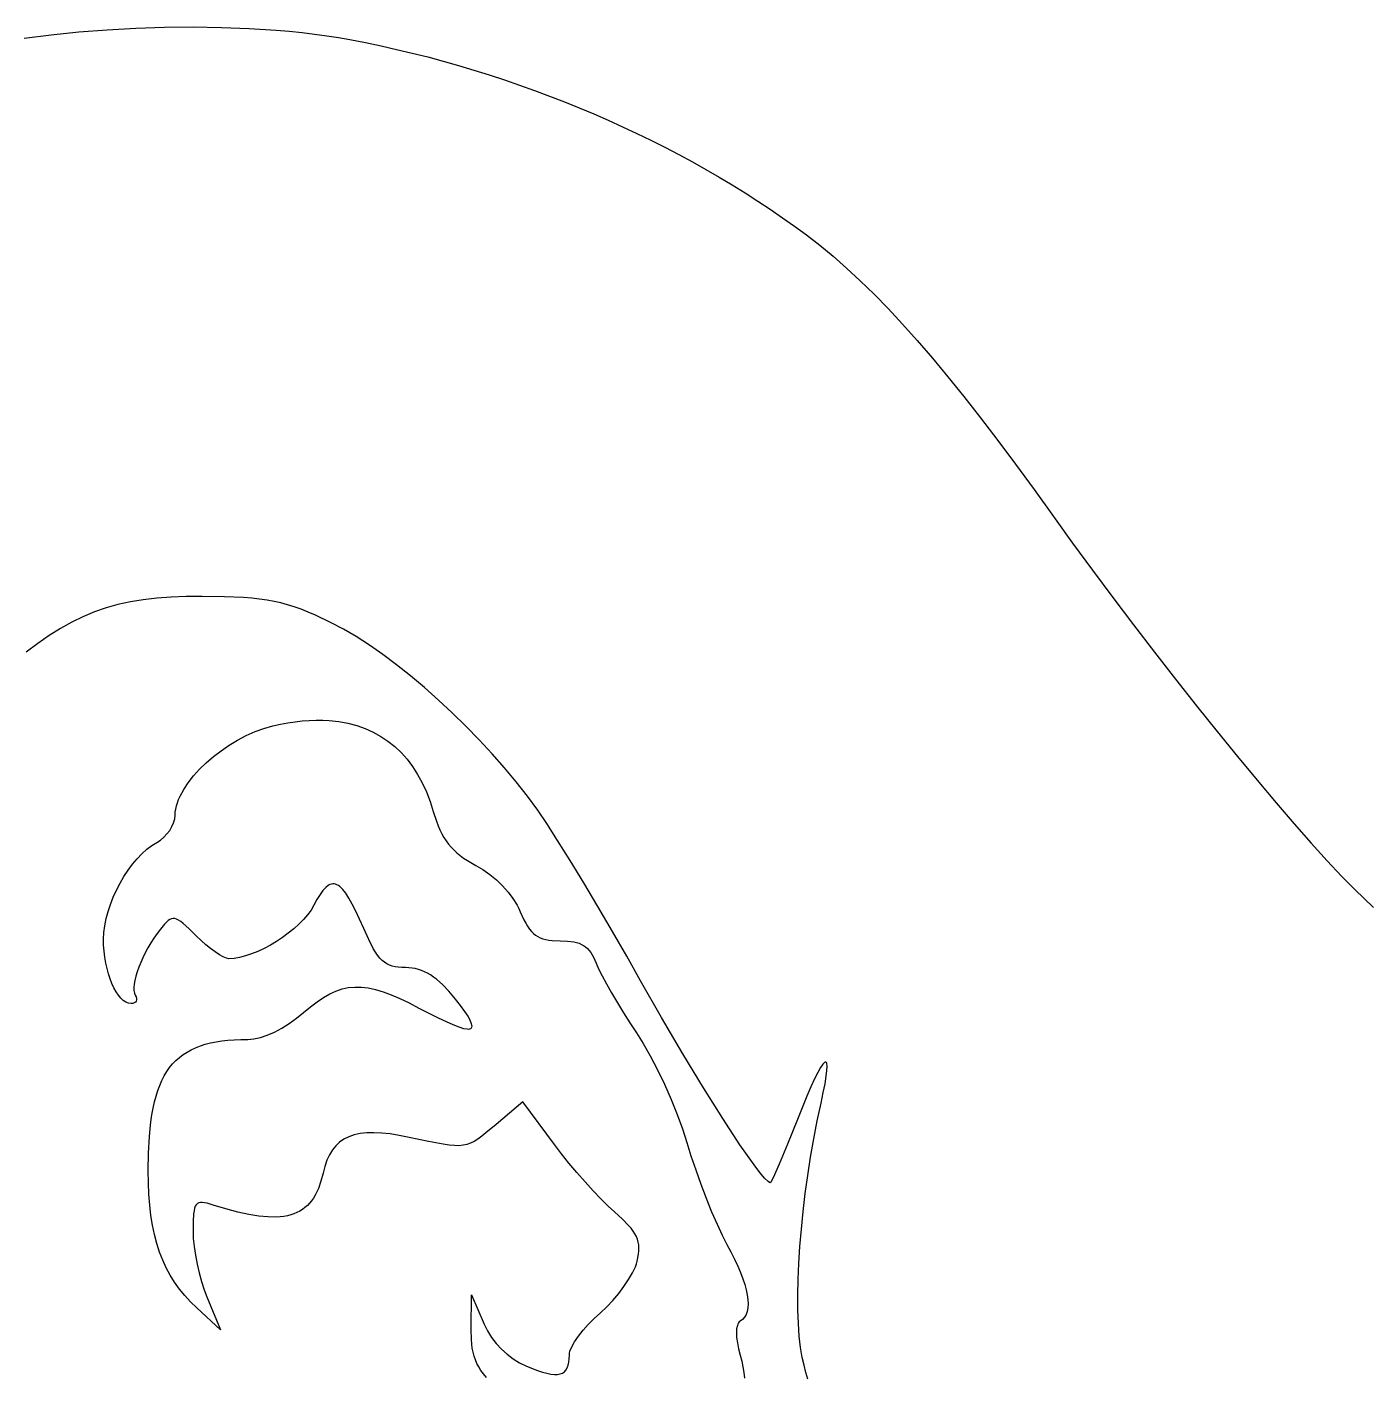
# Model space of a CAD drawing. Extents: x -29462 to 42578, y -23213 to 32194.
# Drawn here: x 23529 to 24548, y 29857 to 30880 of the extents above; entities that cross this region are included whole.
import ezdxf

# ---------------------------------------------------------------- set-up
doc = ezdxf.new("R2010")
doc.units = 0

msp = doc.modelspace()

# ---------------------------------------------------------------- linework, layer by layer
at = {"layer": 'Layer 1'}
for p, q in [((23526.396026, 30871.443504), (23546.841774, 30874.040794)), ((23546.841774, 30874.040794), (23567.891183, 30876.174933)), ((23567.891183, 30876.174933), (23589.371252, 30877.838495)), ((23589.371252, 30877.838495), (23611.108982, 30879.024054)), ((23611.108982, 30879.024054), (23632.931373, 30879.724182)), ((23632.931373, 30879.724182), (23654.665425, 30879.931453)), ((23654.665425, 30879.931453), (23676.138138, 30879.63844)), ((23676.138138, 30879.63844), (23697.176513, 30878.837717)), ((23697.176513, 30878.837717), (23717.60755, 30877.521855)), ((23717.60755, 30877.521855), (23727.541254, 30876.668427)), ((23727.541254, 30876.668427), (23737.258248, 30875.68343)), ((23737.258248, 30875.68343), (23746.736908, 30874.565935)), ((23746.736908, 30874.565935), (23755.955609, 30873.315013)), ((23755.955609, 30873.315013), (23764.892725, 30871.929738)), ((23764.892725, 30871.929738), (23773.526632, 30870.409179)), ((23773.526632, 30870.409179), (23785.351241, 30868.104664)), ((23785.351241, 30868.104664), (23797.166024, 30865.626587)), ((23797.166024, 30865.626587), (23808.965482, 30862.977295)), ((23808.965482, 30862.977295), (23820.744114, 30860.159134)), ((23820.744114, 30860.159134), (23832.496419, 30857.174449)), ((23832.496419, 30857.174449), (23844.216897, 30854.025586)), ((23844.216897, 30854.025586), (23855.900046, 30850.714891)), ((23855.900046, 30850.714891), (23867.540366, 30847.244709)), ((23867.540366, 30847.244709), (23879.132357, 30843.617386)), ((23879.132357, 30843.617386), (23890.670517, 30839.835267)), ((23890.670517, 30839.835267), (23902.149347, 30835.900699)), ((23902.149347, 30835.900699), (23913.563345, 30831.816028)), ((23913.563345, 30831.816028), (23924.907011, 30827.583598)), ((23924.907011, 30827.583598), (23936.174843, 30823.205755)), ((23936.174843, 30823.205755), (23947.361342, 30818.684846)), ((23947.361342, 30818.684846), (23958.461007, 30814.023217)), ((23958.461007, 30814.023217), (23969.468337, 30809.223211)), ((23969.468337, 30809.223211), (23980.377831, 30804.287176)), ((23980.377831, 30804.287176), (23991.183989, 30799.217458)), ((23991.183989, 30799.217458), (24001.88131, 30794.016401)), ((24001.88131, 30794.016401), (24012.464293, 30788.686351)), ((24012.464293, 30788.686351), (24022.927438, 30783.229655)), ((24022.927438, 30783.229655), (24033.265244, 30777.648658)), ((24033.265244, 30777.648658), (24043.47221, 30771.945706)), ((24043.47221, 30771.945706), (24053.542836, 30766.123143)), ((24053.542836, 30766.123143), (24063.471621, 30760.183317)), ((24063.471621, 30760.183317), (24073.253064, 30754.128573)), ((24073.253064, 30754.128573), (24082.881665, 30747.961257)), ((24082.881665, 30747.961257), (24092.351923, 30741.683713)), ((24092.351923, 30741.683713), (24101.658337, 30735.298288)), ((24101.658337, 30735.298288), (24110.795407, 30728.807329)), ((24110.795407, 30728.807329), (24119.757632, 30722.213179)), ((24119.757632, 30722.213179), (24129.863076, 30714.396627)), ((24129.863076, 30714.396627), (24140.009959, 30706.041326)), ((24140.009959, 30706.041326), (24150.235238, 30697.105042)), ((24150.235238, 30697.105042), (24160.575871, 30687.54554)), ((24160.575871, 30687.54554), (24171.068816, 30677.320586)), ((24171.068816, 30677.320586), (24181.751029, 30666.387946)), ((24181.751029, 30666.387946), (24192.65947, 30654.705384)), ((24192.65947, 30654.705384), (24203.831095, 30642.230667)), ((24203.831095, 30642.230667), (24215.302861, 30628.921559)), ((24215.302861, 30628.921559), (24227.111727, 30614.735826)), ((24227.111727, 30614.735826), (24239.294649, 30599.631235)), ((24239.294649, 30599.631235), (24251.888587, 30583.565549)), ((24251.888587, 30583.565549), (24264.930496, 30566.496536)), ((24264.930496, 30566.496536), (24278.457335, 30548.381959)), ((24278.457335, 30548.381959), (24292.506061, 30529.179585)), ((24292.506061, 30529.179585), (24307.113632, 30508.847179)), ((24307.113632, 30508.847179), (24321.649404, 30488.643332)), ((24321.649404, 30488.643332), (24336.704424, 30468.092212)), ((24336.704424, 30468.092212), (24352.160195, 30447.340518)), ((23597.583379, 30441.99052), (23588.506671, 30439.434662)), ((23606.982014, 30444.067113), (23597.583379, 30441.99052)), ((23616.774999, 30445.691846), (23606.982014, 30444.067113)), ((23627.03476, 30446.892129), (23616.774999, 30445.691846)), ((23637.833721, 30447.695366), (23627.03476, 30446.892129)), ((23649.244306, 30448.128966), (23637.833721, 30447.695366)), ((23661.33894, 30448.220335), (23649.244306, 30448.128966)), ((23678.3336, 30447.969795), (23661.33894, 30448.220335)), ((23692.670677, 30447.340716), (23678.3336, 30447.969795)), ((23699.046445, 30446.843052), (23692.670677, 30447.340716)), ((23705.002405, 30446.201347), (23699.046445, 30446.843052)), ((23710.620085, 30445.399131), (23705.002405, 30446.201347)), ((23715.981015, 30444.419935), (23710.620085, 30445.399131)), ((23721.166724, 30443.247291), (23715.981015, 30444.419935)), ((23726.258741, 30441.86473), (23721.166724, 30443.247291)), ((23731.338595, 30440.255782), (23726.258741, 30441.86473)), ((24352.160195, 30447.340518), (24367.89822, 30426.534945)), ((23571.029336, 30432.775521), (23562.48386, 30428.617424)), ((23579.679465, 30436.372131), (23571.029336, 30432.775521)), ((23588.506671, 30439.434662), (23579.679465, 30436.372131)), ((23736.487815, 30438.403979), (23731.338595, 30440.255782)), ((23741.787931, 30436.292852), (23736.487815, 30438.403979)), ((23747.32047, 30433.905931), (23741.787931, 30436.292852)), ((23759.40894, 30428.238835), (23747.32047, 30433.905931)), ((23553.970612, 30423.870434), (23545.417168, 30418.507143)), ((23562.48386, 30428.617424), (23553.970612, 30423.870434)), ((23768.652915, 30423.406464), (23759.40894, 30428.238835)), ((23778.30034, 30417.732551), (23768.652915, 30423.406464)), ((24367.89822, 30426.534945), (24383.800002, 30405.82219)), ((23536.751103, 30412.500145), (23527.899994, 30405.822032)), ((23545.417168, 30418.507143), (23536.751103, 30412.500145)), ((23788.280151, 30411.28152), (23778.30034, 30417.732551)), ((23798.521285, 30404.117797), (23788.280151, 30411.28152)), ((23808.952678, 30396.305808), (23798.521285, 30404.117797)), ((24383.800002, 30405.82219), (24399.747046, 30385.34895)), ((23819.503267, 30387.909976), (23808.952678, 30396.305808)), ((23830.101988, 30378.994726), (23819.503267, 30387.909976)), ((24399.747046, 30385.34895), (24415.620855, 30365.261923)), ((23840.677777, 30369.624485), (23830.101988, 30378.994726)), ((23851.159572, 30359.863676), (23840.677777, 30369.624485)), ((23861.476308, 30349.776726), (23851.159572, 30359.863676)), ((24415.620855, 30365.261923), (24431.302932, 30345.707804)), ((23708.255358, 30348.114709), (23714.984065, 30350.025437)), ((23714.984065, 30350.025437), (23720.731106, 30351.303932)), ((23720.731106, 30351.303932), (23726.372495, 30352.357939)), ((23726.372495, 30352.357939), (23731.905965, 30353.188832)), ((23731.905965, 30353.188832), (23737.329252, 30353.797986)), ((23737.329252, 30353.797986), (23742.640091, 30354.186774)), ((23742.640091, 30354.186774), (23747.836217, 30354.35657)), ((23747.836217, 30354.35657), (23752.915363, 30354.30875)), ((23752.915363, 30354.30875), (23757.875265, 30354.044687)), ((23757.875265, 30354.044687), (23757.87, 30354.044)), ((23757.87, 30354.044), (23765.083347, 30353.243592)), ((23765.083347, 30353.243592), (23772.020656, 30351.959683)), ((23772.020656, 30351.959683), (23778.675863, 30350.195506)), ((23778.675863, 30350.195506), (23785.042902, 30347.954292)), ((23871.556922, 30339.428058), (23861.476308, 30349.776726)), ((23681.948846, 30335.360913), (23688.314726, 30339.206489)), ((23688.314726, 30339.206489), (23694.860938, 30342.650482)), ((23694.860938, 30342.650482), (23701.527732, 30345.63814)), ((23701.527732, 30345.63814), (23708.255358, 30348.114709)), ((23785.042902, 30347.954292), (23791.115706, 30345.239274)), ((23791.115706, 30345.239274), (23796.888212, 30342.053683)), ((23796.888212, 30342.053683), (23802.354352, 30338.400753)), ((23881.330351, 30328.882097), (23871.556922, 30339.428058)), ((24431.302932, 30345.707804), (24446.674781, 30326.833291)), ((23669.997084, 30326.684028), (23675.823049, 30331.168509)), ((23675.823049, 30331.168509), (23681.948846, 30335.360913)), ((23802.354352, 30338.400753), (23807.508063, 30334.283715)), ((23807.508063, 30334.283715), (23812.343277, 30329.705802)), ((23812.343277, 30329.705802), (23816.853931, 30324.670245)), ((23890.725531, 30318.20327), (23881.330351, 30328.882097)), ((23659.483654, 30317.057851), (23664.530703, 30321.962225)), ((23664.530703, 30321.962225), (23669.997084, 30326.684028)), ((23816.853931, 30324.670245), (23821.033957, 30319.180277)), ((23821.033957, 30319.180277), (23824.877292, 30313.239131)), ((24446.674781, 30326.833291), (24461.617905, 30308.785079)), ((23650.886558, 30306.920407), (23654.915689, 30312.025661)), ((23654.915689, 30312.025661), (23659.483654, 30317.057851)), ((23824.877292, 30313.239131), (23828.377869, 30306.850037)), ((23899.671398, 30307.456001), (23890.725531, 30318.20327)), ((24461.617905, 30308.785079), (24476.013809, 30291.709867)), ((23644.683797, 30296.709719), (23647.45601, 30301.796842)), ((23647.45601, 30301.796842), (23650.886558, 30306.920407)), ((23828.377869, 30306.850037), (23831.529623, 30300.01623)), ((23831.529623, 30300.01623), (23834.326489, 30292.74094)), ((23908.096889, 30296.704714), (23899.671398, 30307.456001)), ((23641.353374, 30286.863814), (23641.890558, 30289.267137)), ((23641.890558, 30289.267137), (23642.629668, 30291.713792)), ((23642.629668, 30291.713792), (23643.563238, 30294.196934)), ((23643.563238, 30294.196934), (23644.683797, 30296.709719)), ((23834.326489, 30292.74094), (23836.7624, 30285.0274)), ((23915.93094, 30286.013835), (23908.096889, 30296.704714)), ((24476.013809, 30291.709867), (24489.743995, 30275.754351)), ((23639.813656, 30276.528116), (23640.629872, 30279.426196)), ((23640.629872, 30279.426196), (23640.914665, 30282.214537)), ((23640.914665, 30282.214537), (23641.025587, 30284.510666)), ((23641.025587, 30284.510666), (23641.353374, 30286.863814)), ((23836.7624, 30285.0274), (23839.111244, 30277.63293)), ((23839.111244, 30277.63293), (23840.383682, 30274.286343)), ((23922.763454, 30275.958115), (23915.93094, 30286.013835)), ((23632.379412, 30265.54066), (23634.748894, 30268.026568)), ((23634.748894, 30268.026568), (23636.815924, 30270.743188)), ((23636.815924, 30270.743188), (23638.523259, 30273.605409)), ((23638.523259, 30273.605409), (23639.813656, 30276.528116)), ((23840.383682, 30274.286343), (23841.738545, 30271.151955)), ((23841.738545, 30271.151955), (23843.188642, 30268.21359)), ((23843.188642, 30268.21359), (23844.746783, 30265.455074)), ((23931.073499, 30263.096751), (23922.763454, 30275.958115)), ((24489.743995, 30275.754351), (24502.689966, 30261.065227)), ((23619.406867, 30256.404272), (23623.167394, 30259.275984)), ((23623.167394, 30259.275984), (23626.962065, 30261.601437)), ((23626.962065, 30261.601437), (23629.764722, 30263.370579)), ((23629.764722, 30263.370579), (23632.379412, 30265.54066)), ((23844.746783, 30265.455074), (23846.425778, 30262.860231)), ((23846.425778, 30262.860231), (23848.238438, 30260.412888)), ((23848.238438, 30260.412888), (23850.19757, 30258.096868)), ((23850.19757, 30258.096868), (23852.315987, 30255.895997)), ((23940.540677, 30247.96006), (23931.073499, 30263.096751)), ((24502.689966, 30261.065227), (24514.733227, 30247.789193)), ((23608.620369, 30245.038239), (23612.104332, 30249.232734)), ((23612.104332, 30249.232734), (23615.709506, 30253.038967)), ((23615.709506, 30253.038967), (23619.406867, 30256.404272)), ((23852.315987, 30255.895997), (23854.606497, 30253.7941)), ((23854.606497, 30253.7941), (23857.081911, 30251.775002)), ((23857.081911, 30251.775002), (23859.755038, 30249.822528)), ((23859.755038, 30249.822528), (23862.638689, 30247.920503)), ((23862.638689, 30247.920503), (23869.0888, 30244.2031)), ((23950.84459, 30231.07836), (23940.540677, 30247.96006)), ((24514.733227, 30247.789193), (24525.755281, 30236.072944)), ((23602.132161, 30235.695125), (23605.286638, 30240.508148)), ((23605.286638, 30240.508148), (23608.620369, 30245.038239)), ((23869.0888, 30244.2031), (23874.426613, 30241.035283)), ((23874.426613, 30241.035283), (23879.625788, 30237.324942)), ((23879.625788, 30237.324942), (23884.593944, 30233.169412)), ((23596.477059, 30225.430949), (23599.185961, 30230.651837)), ((23599.185961, 30230.651837), (23602.132161, 30235.695125)), ((23755.208482, 30227.499223), (23753.047612, 30225.167965)), ((23757.327821, 30229.10949), (23755.208482, 30227.499223)), ((23758.37852, 30229.64125), (23757.327821, 30229.10949)), ((23759.42676, 30229.989158), (23758.37852, 30229.64125)), ((23760.475184, 30230.152015), (23759.42676, 30229.989158)), ((23761.526432, 30230.12862), (23760.475184, 30230.152015)), ((23762.583146, 30229.917771), (23761.526432, 30230.12862)), ((23763.647968, 30229.518267), (23762.583146, 30229.917771)), ((23764.723538, 30228.928908), (23763.647968, 30229.518267)), ((23765.812498, 30228.148492), (23764.723538, 30228.928908)), ((23768.041154, 30226.009688), (23765.812498, 30228.148492)), ((23884.593944, 30233.169412), (23889.2387, 30228.666026)), ((23889.2387, 30228.666026), (23893.467675, 30223.912118)), ((23961.66484, 30212.98197), (23950.84459, 30231.07836)), ((24525.755281, 30236.072944), (24535.637632, 30226.063179)), ((23591.88724, 30214.667035), (23594.034478, 30220.085126)), ((23594.034478, 30220.085126), (23596.477059, 30225.430949)), ((23748.516755, 30218.380904), (23746.104505, 30213.944317)), ((23750.82408, 30222.125322), (23748.516755, 30218.380904)), ((23753.047612, 30225.167965), (23750.82408, 30222.125322)), ((23770.355069, 30223.092247), (23768.041154, 30226.009688)), ((23772.775372, 30219.386561), (23770.355069, 30223.092247)), ((23775.323196, 30214.883022), (23772.775372, 30219.386561)), ((23893.467675, 30223.912118), (23897.188488, 30219.005022)), ((23897.188488, 30219.005022), (23900.308756, 30214.042072)), ((24535.637632, 30226.063179), (24549.893984, 30212.369147)), ((23588.59488, 30203.824707), (23590.064367, 30209.22934)), ((23590.064367, 30209.22934), (23591.88724, 30214.667035)), ((23741.363258, 30206.779129), (23738.269466, 30203.191052)), ((23743.993787, 30210.375399), (23741.363258, 30206.779129)), ((23746.104505, 30213.944317), (23743.993787, 30210.375399)), ((23778.019672, 30209.572024), (23775.323196, 30214.883022)), ((23780.885931, 30203.443958), (23778.019672, 30209.572024)), ((23900.308756, 30214.042072), (23901.614818, 30211.570068)), ((23901.614818, 30211.570068), (23902.7361, 30209.1206)), ((23902.7361, 30209.1206), (23905.519997, 30202.971983)), ((23972.681031, 30194.201207), (23961.66484, 30212.98197)), ((23586.832157, 30193.32529), (23587.507803, 30198.505802)), ((23587.507803, 30198.505802), (23588.59488, 30203.824707)), ((23629.832705, 30195.915027), (23627.270616, 30192.539567)), ((23632.983224, 30199.722765), (23629.832705, 30195.915027)), ((23634.363247, 30201.191443), (23632.983224, 30199.722765)), ((23635.658374, 30202.361538), (23634.363247, 30201.191443)), ((23636.90255, 30203.226709), (23635.658374, 30202.361538)), ((23638.129721, 30203.780613), (23636.90255, 30203.226709)), ((23639.373832, 30204.01691), (23638.129721, 30203.780613)), ((23640.66883, 30203.929256), (23639.373832, 30204.01691)), ((23642.04866, 30203.51131), (23640.66883, 30203.929256)), ((23643.547268, 30202.756731), (23642.04866, 30203.51131)), ((23645.198599, 30201.659177), (23643.547268, 30202.756731)), ((23647.036599, 30200.212306), (23645.198599, 30201.659177)), ((23651.408389, 30196.245246), (23647.036599, 30200.212306)), ((23656.934205, 30190.804817), (23651.408389, 30196.245246)), ((23730.918301, 30196.181656), (23726.774029, 30192.831426)), ((23734.768964, 30199.646712), (23730.918301, 30196.181656)), ((23738.269466, 30203.191052), (23734.768964, 30199.646712)), ((23783.943105, 30196.489217), (23780.885931, 30203.443958)), ((23787.738765, 30188.017933), (23783.943105, 30196.489217)), ((23905.519997, 30202.971983), (23906.885737, 30200.358759)), ((23906.885737, 30200.358759), (23908.261167, 30198.032903)), ((23908.261167, 30198.032903), (23909.666661, 30195.979402)), ((23909.666661, 30195.979402), (23911.122591, 30194.18324)), ((23586.596965, 30188.335837), (23586.832157, 30193.32529)), ((23586.70955, 30183.678301), (23586.596965, 30188.335837)), ((23624.823164, 30189.018873), (23622.504841, 30185.390897)), ((23627.270616, 30192.539567), (23624.823164, 30189.018873)), ((23660.571116, 30187.318446), (23656.934205, 30190.804817)), ((23664.253532, 30184.067392), (23660.571116, 30187.318446)), ((23717.830858, 30186.61763), (23713.14506, 30183.825152)), ((23722.392698, 30189.631569), (23717.830858, 30186.61763)), ((23726.774029, 30192.831426), (23722.392698, 30189.631569)), ((23791.199894, 30181.266871), (23787.738765, 30188.017933)), ((23911.122591, 30194.18324), (23912.64933, 30192.629403)), ((23912.64933, 30192.629403), (23914.267251, 30191.302875)), ((23914.267251, 30191.302875), (23915.996727, 30190.188642)), ((23915.996727, 30190.188642), (23917.85813, 30189.271688)), ((23917.85813, 30189.271688), (23919.871834, 30188.536999)), ((23919.871834, 30188.536999), (23922.05821, 30187.969559)), ((23922.05821, 30187.969559), (23924.437632, 30187.554355)), ((23924.437632, 30187.554355), (23927.030472, 30187.27637)), ((23927.030472, 30187.27637), (23932.9379, 30187.072)), ((23932.9379, 30187.072), (23938.520353, 30186.875865)), ((23938.520353, 30186.875865), (23943.291058, 30186.247278)), ((23943.291058, 30186.247278), (23945.402461, 30185.751978)), ((23945.402461, 30185.751978), (23947.347475, 30185.125962)), ((23983.572763, 30175.266389), (23972.681031, 30194.201207)), ((23587.048366, 30179.077847), (23586.70955, 30183.678301)), ((23587.599142, 30174.56806), (23587.048366, 30179.077847)), ((23618.313566, 30177.964892), (23616.469602, 30174.242763)), ((23620.330144, 30181.693586), (23618.313566, 30177.964892)), ((23622.504841, 30185.390897), (23620.330144, 30181.693586)), ((23667.88003, 30181.122401), (23664.253532, 30184.067392)), ((23671.349186, 30178.55422), (23667.88003, 30181.122401)), ((23674.559576, 30176.433594), (23671.349186, 30178.55422)), ((23677.409775, 30174.831271), (23674.559576, 30176.433594)), ((23694.293301, 30175.58076), (23689.835973, 30174.428766)), ((23698.909425, 30177.13194), (23694.293301, 30175.58076)), ((23703.627793, 30179.046762), (23698.909425, 30177.13194)), ((23708.391854, 30181.289681), (23703.627793, 30179.046762)), ((23713.14506, 30183.825152), (23708.391854, 30181.289681)), ((23792.86502, 30178.479527), (23791.199894, 30181.266871)), ((23794.518525, 30176.053961), (23792.86502, 30178.479527)), ((23796.184415, 30173.967416), (23794.518525, 30176.053961)), ((23947.347475, 30185.125962), (23949.138281, 30184.361694)), ((23949.138281, 30184.361694), (23950.787063, 30183.451641)), ((23950.787063, 30183.451641), (23952.306001, 30182.388268)), ((23952.306001, 30182.388268), (23953.70728, 30181.164041)), ((23953.70728, 30181.164041), (23955.003081, 30179.771424)), ((23955.003081, 30179.771424), (23956.205586, 30178.202884)), ((23956.205586, 30178.202884), (23957.326978, 30176.450886)), ((23957.326978, 30176.450886), (23958.37944, 30174.507896)), ((23994.01964, 30156.707835), (23983.572763, 30175.266389)), ((23588.347609, 30170.182526), (23587.599142, 30174.56806)), ((23589.279495, 30165.95483), (23588.347609, 30170.182526)), ((23590.38053, 30161.918557), (23589.279495, 30165.95483)), ((23613.357493, 30166.970002), (23612.118337, 30163.495269)), ((23614.812746, 30170.56515), (23613.357493, 30166.970002)), ((23616.469602, 30174.242763), (23614.812746, 30170.56515)), ((23679.798359, 30173.817997), (23677.409775, 30174.831271)), ((23681.623905, 30173.464517), (23679.798359, 30173.817997)), ((23685.593991, 30173.711503), (23681.623905, 30173.464517)), ((23689.835973, 30174.428766), (23685.593991, 30173.711503)), ((23797.886693, 30172.197132), (23796.184415, 30173.967416)), ((23799.649363, 30170.720351), (23797.886693, 30172.197132)), ((23801.49643, 30169.514313), (23799.649363, 30170.720351)), ((23803.451899, 30168.556261), (23801.49643, 30169.514313)), ((23805.539772, 30167.823435), (23803.451899, 30168.556261)), ((23807.784055, 30167.293076), (23805.539772, 30167.823435)), ((23810.208752, 30166.942426), (23807.784055, 30167.293076)), ((23812.837868, 30166.748726), (23810.208752, 30166.942426)), ((23815.695405, 30166.689217), (23812.837868, 30166.748726)), ((23818.19556, 30166.607808), (23815.695405, 30166.689217)), ((23820.642319, 30166.360469), (23818.19556, 30166.607808)), ((23823.043362, 30165.942531), (23820.642319, 30166.360469)), ((23825.406371, 30165.349326), (23823.043362, 30165.942531)), ((23827.739024, 30164.576186), (23825.406371, 30165.349326)), ((23958.37944, 30174.507896), (23960.3263, 30170.0188)), ((23960.3263, 30170.0188), (23962.117934, 30165.870887)), ((23962.117934, 30165.870887), (23964.738393, 30160.596339)), ((23591.636443, 30158.107294), (23590.38053, 30161.918557)), ((23593.032965, 30154.554625), (23591.636443, 30158.107294)), ((23610.346294, 30157.058846), (23609.842397, 30154.173055)), ((23611.109772, 30160.1789), (23610.346294, 30157.058846)), ((23612.118337, 30163.495269), (23611.109772, 30160.1789)), ((23830.049002, 30163.618442), (23827.739024, 30164.576186)), ((23832.343986, 30162.471425), (23830.049002, 30163.618442)), ((23834.631655, 30161.130467), (23832.343986, 30162.471425)), ((23836.91969, 30159.5909), (23834.631655, 30161.130467)), ((23839.21577, 30157.848055), (23836.91969, 30159.5909)), ((23843.862789, 30153.733858), (23839.21577, 30157.848055)), ((23964.738393, 30160.596339), (23968.062788, 30154.410809)), ((24009.854318, 30128.780137), (23994.01964, 30156.707835)), ((23594.555824, 30151.294136), (23593.032965, 30154.554625)), ((23596.19075, 30148.359412), (23594.555824, 30151.294136)), ((23597.923473, 30145.78404), (23596.19075, 30148.359412)), ((23599.739721, 30143.601604), (23597.923473, 30145.78404)), ((23609.842397, 30154.173055), (23609.612575, 30151.559478)), ((23609.612575, 30151.559478), (23609.671323, 30149.256065)), ((23609.671323, 30149.256065), (23610.033135, 30147.300765)), ((23610.033135, 30147.300765), (23610.712505, 30145.731527)), ((23610.712505, 30145.731527), (23611.340698, 30144.479567)), ((23753.420153, 30144.12299), (23758.161022, 30146.808752)), ((23758.161022, 30146.808752), (23762.854994, 30148.936511)), ((23762.854994, 30148.936511), (23767.552646, 30150.508267)), ((23767.552646, 30150.508267), (23772.304553, 30151.526019)), ((23772.304553, 30151.526019), (23777.161293, 30151.991765)), ((23777.161293, 30151.991765), (23782.17344, 30151.907503)), ((23782.17344, 30151.907503), (23787.391572, 30151.275233)), ((23787.391572, 30151.275233), (23792.866265, 30150.096954)), ((23792.866265, 30150.096954), (23798.648094, 30148.374664)), ((23798.648094, 30148.374664), (23804.787637, 30146.110361)), ((23804.787637, 30146.110361), (23811.335468, 30143.306045)), ((23848.634154, 30148.750528), (23843.862789, 30153.733858)), ((23853.591305, 30142.860717), (23848.634154, 30148.750528)), ((23968.062788, 30154.410809), (23971.96623, 30147.529951)), ((23971.96623, 30147.529951), (23981.010702, 30132.544863)), ((23601.625225, 30141.845691), (23599.739721, 30143.601604)), ((23603.565714, 30140.549884), (23601.625225, 30141.845691)), ((23605.546918, 30139.747771), (23603.565714, 30140.549884)), ((23607.554565, 30139.472937), (23605.546918, 30139.747771)), ((23608.87607, 30139.601427), (23607.554565, 30139.472937)), ((23609.960264, 30139.969354), (23608.87607, 30139.601427)), ((23610.793407, 30140.550405), (23609.960264, 30139.969354)), ((23611.361761, 30141.318266), (23610.793407, 30140.550405)), ((23611.340698, 30144.479567), (23611.649146, 30143.30916)), ((23611.651587, 30142.246622), (23611.361761, 30141.318266)), ((23611.649146, 30143.30916), (23611.651587, 30142.246622)), ((23738.410405, 30132.697707), (23743.595421, 30137.069467)), ((23743.595421, 30137.069467), (23748.581812, 30140.877228)), ((23748.581812, 30140.877228), (23753.420153, 30144.12299)), ((23811.335468, 30143.306045), (23818.342166, 30139.963714)), ((23818.342166, 30139.963714), (23825.858305, 30136.085367)), ((23825.858305, 30136.085367), (23840.408004, 30128.601194)), ((23857.459231, 30137.889915), (23853.591305, 30142.860717)), ((23860.628589, 30133.537524), (23857.459231, 30137.889915)), ((23721.901842, 30120.830385), (23727.502208, 30124.311644)), ((23727.502208, 30124.311644), (23733.035529, 30128.282188)), ((23733.035529, 30128.282188), (23738.410405, 30132.697707)), ((23840.408004, 30128.601194), (23846.428157, 30125.734873)), ((23846.428157, 30125.734873), (23851.625635, 30123.455852)), ((23863.089036, 30129.800951), (23860.628589, 30133.537524)), ((23864.830232, 30126.677604), (23863.089036, 30129.800951)), ((23865.841832, 30124.16489), (23864.830232, 30126.677604)), ((23866.070802, 30123.136711), (23865.841832, 30124.16489)), ((23981.010702, 30132.544863), (23985.901954, 30124.871939)), ((23985.901954, 30124.871939), (23990.8727, 30117.3663)), ((24025.926528, 30101.417874), (24009.854318, 30128.780137)), ((23705.612464, 30113.765415), (23710.865571, 30115.512961)), ((23710.865571, 30115.512961), (23716.32583, 30117.882721)), ((23716.32583, 30117.882721), (23721.901842, 30120.830385)), ((23851.625635, 30123.455852), (23856.01078, 30121.766724)), ((23856.01078, 30121.766724), (23859.593935, 30120.670082)), ((23859.593935, 30120.670082), (23862.385442, 30120.168517)), ((23862.385442, 30120.168517), (23863.487559, 30120.141699)), ((23863.487559, 30120.141699), (23864.395642, 30120.264623)), ((23864.395642, 30120.264623), (23865.110985, 30120.537613)), ((23865.110985, 30120.537613), (23865.63488, 30120.960992)), ((23865.63488, 30120.960992), (23865.968619, 30121.535086)), ((23865.968619, 30121.535086), (23866.113495, 30122.260217)), ((23866.113495, 30122.260217), (23866.070802, 30123.136711)), ((23990.8727, 30117.3663), (23996.000209, 30109.237362)), ((23649.944987, 30102.689141), (23653.125102, 30104.444882)), ((23653.125102, 30104.444882), (23656.496647, 30106.009127)), ((23656.496647, 30106.009127), (23660.063493, 30107.386991)), ((23660.063493, 30107.386991), (23663.829506, 30108.583592)), ((23663.829506, 30108.583592), (23667.798557, 30109.604046)), ((23667.798557, 30109.604046), (23671.974513, 30110.45347)), ((23671.974513, 30110.45347), (23676.361246, 30111.136979)), ((23676.361246, 30111.136979), (23680.962622, 30111.659691)), ((23680.962622, 30111.659691), (23685.782511, 30112.026722)), ((23685.782511, 30112.026722), (23690.824783, 30112.243189)), ((23690.824783, 30112.243189), (23696.093305, 30112.314207)), ((23696.093305, 30112.314207), (23698.321151, 30112.407677)), ((23698.321151, 30112.407677), (23700.657909, 30112.684394)), ((23700.657909, 30112.684394), (23703.092155, 30113.13882)), ((23703.092155, 30113.13882), (23705.612464, 30113.765415)), ((23996.000209, 30109.237362), (24001.341819, 30099.777359)), ((23636.780455, 30090.858907), (23639.061452, 30093.648879)), ((23639.061452, 30093.648879), (23641.514535, 30096.221772)), ((23641.514535, 30096.221772), (23644.143572, 30098.582702)), ((23644.143572, 30098.582702), (23646.952433, 30100.736786)), ((23646.952433, 30100.736786), (23649.944987, 30102.689141)), ((24001.341819, 30099.777359), (24006.73982, 30089.327408)), ((24041.611787, 30075.594482), (24025.926528, 30101.417874)), ((24132.17425, 30093.406517), (24130.45076, 30090.858957)), ((24133.539759, 30094.800297), (24132.17425, 30093.406517)), ((24134.08637, 30095.063233), (24133.539759, 30094.800297)), ((24134.541207, 30095.036178), (24134.08637, 30095.063233)), ((24134.90351, 30094.718617), (24134.541207, 30095.036178)), ((24135.172518, 30094.110036), (24134.90351, 30094.718617)), ((24135.427613, 30092.017751), (24135.172518, 30094.110036)), ((23630.931289, 30081.13535), (23632.719242, 30084.607259)), ((23632.719242, 30084.607259), (23634.667675, 30087.846739)), ((23634.667675, 30087.846739), (23636.780455, 30090.858907)), ((24006.73982, 30089.327408), (24012.0365, 30078.228625)), ((24128.375364, 30087.16174), (24125.954142, 30082.318987)), ((24130.45076, 30090.858957), (24128.375364, 30087.16174)), ((24133.87483, 30078.702825), (24134.784847, 30084.318267)), ((24134.784847, 30084.318267), (24135.300416, 30088.755202)), ((24135.300416, 30088.755202), (24135.427613, 30092.017751)), ((23626.491613, 30069.273887), (23627.821343, 30073.473781)), ((23627.821343, 30073.473781), (23629.299946, 30077.425896)), ((23629.299946, 30077.425896), (23630.931289, 30081.13535)), ((24012.0365, 30078.228625), (24017.074149, 30066.822126)), ((24056.285609, 30052.283397), (24041.611787, 30075.594482)), ((24123.193171, 30076.334818), (24120.098529, 30069.213356)), ((24125.954142, 30082.318987), (24123.193171, 30076.334818)), ((24132.564287, 30071.904755), (24133.87483, 30078.702825)), ((23624.263292, 30060.110298), (23625.306886, 30064.821098)), ((23625.306886, 30064.821098), (23626.491613, 30069.273887)), ((23904.693405, 30064.886877), (23884.424905, 30047.833677)), ((23928.636705, 30032.502877), (23904.693405, 30064.886877)), ((24017.074149, 30066.822126), (24021.695056, 30055.449028)), ((24120.098529, 30069.213356), (24112.93254, 30051.575035)), ((24127.979421, 30050.47478), (24130.84714, 30063.919935)), ((24130.84714, 30063.919935), (24132.564287, 30071.904755)), ((23622.584033, 30049.894197), (23623.356965, 30055.13637)), ((23623.356965, 30055.13637), (23624.263292, 30060.110298)), ((24021.695056, 30055.449028), (24025.74151, 30044.450447)), ((23621.422883, 30038.584653), (23621.940629, 30044.378664)), ((23621.940629, 30044.378664), (23622.584033, 30049.894197)), ((23884.424905, 30047.833677), (23876.715922, 30041.381999)), ((24025.74151, 30044.450447), (24029.0558, 30034.1675)), ((24069.32351, 30032.458055), (24056.285609, 30052.283397)), ((24112.93254, 30051.575035), (24105.490881, 30032.957265)), ((24125.345986, 30036.815412), (24127.979421, 30050.47478)), ((23620.748891, 30026.140734), (23621.422883, 30038.584653)), ((23765.704458, 30034.374439), (23762.781182, 30031.63994)), ((23769.001908, 30036.655869), (23765.704458, 30034.374439)), ((23772.690967, 30038.49159), (23769.001908, 30036.655869)), ((23776.789073, 30039.88896), (23772.690967, 30038.49159)), ((23781.313663, 30040.855342), (23776.789073, 30039.88896)), ((23786.282172, 30041.398094), (23781.313663, 30040.855342)), ((23791.712038, 30041.524576), (23786.282172, 30041.398094)), ((23797.620697, 30041.242149), (23791.712038, 30041.524576)), ((23804.025587, 30040.558171), (23797.620697, 30041.242149)), ((23810.944144, 30039.480004), (23804.025587, 30040.558171)), ((23818.393805, 30038.015007), (23810.944144, 30039.480004)), ((23833.074033, 30034.886606), (23818.393805, 30038.015007)), ((23844.237753, 30032.754527), (23833.074033, 30034.886606)), ((23848.763487, 30032.100885), (23844.237753, 30032.754527)), ((23852.725172, 30031.742856), (23848.763487, 30032.100885)), ((23862.276181, 30032.597556), (23859.376492, 30031.975681)), ((23865.031921, 30033.577088), (23862.276181, 30032.597556)), ((23867.74874, 30034.929787), (23865.031921, 30033.577088)), ((23870.531663, 30036.671165), (23867.74874, 30034.929787)), ((23873.485715, 30038.816732), (23870.531663, 30036.671165)), ((23876.715922, 30041.381999), (23873.485715, 30038.816732)), ((23933.885082, 30025.623072), (23928.636705, 30032.502877)), ((24029.0558, 30034.1675), (24032.209075, 30024.002944)), ((24075.033838, 30024.156735), (24069.32351, 30032.458055)), ((24105.490881, 30032.957265), (24099.134715, 30017.712722)), ((24122.953242, 30023.027472), (24125.345986, 30036.815412)), ((23620.531105, 30012.521507), (23620.748891, 30026.140734)), ((23757.9874, 30024.782294), (23756.082021, 30020.644427)), ((23760.214641, 30028.445012), (23757.9874, 30024.782294)), ((23762.781182, 30031.63994), (23760.214641, 30028.445012)), ((23856.227831, 30031.695951), (23852.725172, 30031.742856)), ((23859.376492, 30031.975681), (23856.227831, 30031.695951)), ((23939.633494, 30018.468065), (23933.885082, 30025.623072)), ((24032.209075, 30024.002944), (24035.793277, 30013.344623)), ((24080.101005, 30017.09189), (24075.033838, 30024.156735)), ((24120.807592, 30009.196605), (24122.953242, 30023.027472)), ((23620.657892, 30003.458465), (23620.531105, 30012.521507)), ((23754.481069, 30016.024052), (23753.167105, 30010.913807)), ((23756.082021, 30020.644427), (23754.481069, 30016.024052)), ((23945.69524, 30011.246775), (23939.633494, 30018.468065)), ((24035.793277, 30013.344623), (24039.684871, 30002.510388)), ((24084.446949, 30011.385197), (24080.101005, 30017.09189)), ((24099.134715, 30017.712722), (24094.538537, 30007.413287)), ((23621.042721, 29994.827287), (23620.657892, 30003.458465)), ((23751.553744, 30004.692081), (23749.576837, 29999.131711)), ((23753.167105, 30010.913807), (23751.553744, 30004.692081)), ((23951.883617, 30004.168127), (23945.69524, 30011.246775)), ((23958.011925, 29997.441041), (23951.883617, 30004.168127)), ((24039.684871, 30002.510388), (24043.760319, 29991.818088)), ((24087.99361, 30007.158338), (24084.446949, 30011.385197)), ((24090.662927, 30004.532991), (24087.99361, 30007.158338)), ((24091.644188, 30003.858909), (24090.662927, 30004.532991)), ((24092.37684, 30003.630835), (24091.644188, 30003.858909)), ((24093.111222, 30004.609195), (24092.37684, 30003.630835)), ((24094.538537, 30007.413287), (24093.111222, 30004.609195)), ((24118.915444, 29995.408454), (24120.807592, 30009.196605)), ((23621.692296, 29986.608997), (23621.042721, 29994.827287)), ((23745.875409, 29992.015395), (23744.432875, 29989.966141)), ((23747.211507, 29994.225472), (23745.875409, 29992.015395)), ((23748.44428, 29996.597276), (23747.211507, 29994.225472)), ((23749.576837, 29999.131711), (23748.44428, 29996.597276)), ((23963.89346, 29991.27444), (23958.011925, 29997.441041)), ((23969.34152, 29985.877244), (23963.89346, 29991.27444)), ((24043.760319, 29991.818088), (24047.896083, 29981.585569)), ((24117.283203, 29981.748661), (24118.915444, 29995.408454)), ((23622.613321, 29978.784618), (23621.692296, 29986.608997)), ((23655.253547, 29982.310843), (23654.946186, 29980.050283)), ((23655.674698, 29984.189415), (23655.253547, 29982.310843)), ((23656.226235, 29985.707442), (23655.674698, 29984.189415)), ((23656.924755, 29986.886368), (23656.226235, 29985.707442)), ((23657.786855, 29987.747636), (23656.924755, 29986.886368)), ((23658.829131, 29988.312689), (23657.786855, 29987.747636)), ((23660.06818, 29988.60297), (23658.829131, 29988.312689)), ((23661.520599, 29988.639923), (23660.06818, 29988.60297)), ((23663.202984, 29988.444989), (23661.520599, 29988.639923)), ((23665.131932, 29988.039614), (23663.202984, 29988.444989)), ((23669.795905, 29986.683307), (23665.131932, 29988.039614)), ((23679.474696, 29983.743244), (23669.795905, 29986.683307)), ((23688.44164, 29981.363397), (23679.474696, 29983.743244)), ((23696.721618, 29979.55099), (23688.44164, 29981.363397)), ((23733.368381, 29980.997351), (23731.093724, 29980.048579)), ((23735.514833, 29982.100625), (23733.368381, 29980.997351)), ((23737.536191, 29983.359305), (23735.514833, 29982.100625)), ((23739.435564, 29984.774294), (23737.536191, 29983.359305)), ((23741.216063, 29986.346494), (23739.435564, 29984.774294)), ((23742.880797, 29988.076809), (23741.216063, 29986.346494)), ((23744.432875, 29989.966141), (23742.880797, 29988.076809)), ((23974.169405, 29981.458377), (23969.34152, 29985.877244)), ((23980.16024, 29976.060185), (23974.169405, 29981.458377)), ((24047.896083, 29981.585569), (24051.968626, 29972.130683)), ((24115.917275, 29968.302869), (24117.283203, 29981.748661)), ((23623.812498, 29971.335172), (23622.613321, 29978.784618)), ((23625.296531, 29964.241684), (23623.812498, 29971.335172)), ((23654.606446, 29974.297429), (23654.522705, 29966.759307)), ((23654.946186, 29980.050283), (23654.606446, 29974.297429)), ((23704.339508, 29978.313248), (23696.721618, 29979.55099)), ((23711.320187, 29977.657394), (23704.339508, 29978.313248)), ((23717.688536, 29977.590653), (23711.320187, 29977.657394)), ((23720.65086, 29977.780457), (23717.688536, 29977.590653)), ((23723.469432, 29978.120249), (23720.65086, 29977.780457)), ((23726.14736, 29978.610931), (23723.469432, 29978.120249)), ((23728.687754, 29979.253407), (23726.14736, 29978.610931)), ((23731.093724, 29980.048579), (23728.687754, 29979.253407)), ((23984.864636, 29971.279832), (23980.16024, 29976.060185)), ((23986.764102, 29969.057208), (23984.864636, 29971.279832)), ((24051.968626, 29972.130683), (24055.854411, 29963.771277)), ((23627.072124, 29957.485175), (23625.296531, 29964.241684)), ((23654.522705, 29966.759307), (23654.736282, 29961.268236)), ((23654.736282, 29961.268236), (23655.348272, 29955.15956)), ((23988.377577, 29966.91208), (23986.764102, 29969.057208)), ((23989.716934, 29964.818792), (23988.377577, 29966.91208)), ((23990.794046, 29962.75169), (23989.716934, 29964.818792)), ((23991.620787, 29960.685118), (23990.794046, 29962.75169)), ((23992.20903, 29958.593423), (23991.620787, 29960.685118)), ((24055.854411, 29963.771277), (24059.4299, 29956.8252)), ((24114.824065, 29955.156722), (24115.917275, 29968.302869)), ((23629.14598, 29951.04667), (23627.072124, 29957.485175)), ((23631.524802, 29944.90719), (23629.14598, 29951.04667)), ((23655.348272, 29955.15956), (23656.315568, 29948.637564)), ((23992.570647, 29956.450949), (23992.20903, 29958.593423)), ((23992.414475, 29949.462305), (23992.661496, 29951.911045)), ((23992.717511, 29954.232041), (23992.570647, 29956.450949)), ((23992.661496, 29951.911045), (23992.717511, 29954.232041)), ((24059.4299, 29956.8252), (24062.487448, 29951.112937)), ((24062.487448, 29951.112937), (24065.225827, 29945.652945)), ((24114.009979, 29942.395864), (24114.824065, 29955.156722)), ((23634.215294, 29939.04776), (23631.524802, 29944.90719)), ((23656.315568, 29948.637564), (23657.59506, 29941.906532)), ((23657.59506, 29941.906532), (23659.143639, 29935.170746)), ((23990.038419, 29939.914433), (23990.828506, 29942.072303)), ((23990.828506, 29942.072303), (23991.394905, 29944.078977)), ((23991.394905, 29944.078977), (23992.414475, 29949.462305)), ((24065.225827, 29945.652945), (24067.644119, 29940.450303)), ((24067.644119, 29940.450303), (24069.741403, 29935.510089)), ((24113.481424, 29930.105936), (24114.009979, 29942.395864)), ((23637.22416, 29933.449402), (23634.215294, 29939.04776)), ((23640.558102, 29928.09314), (23637.22416, 29933.449402)), ((23659.143639, 29935.170746), (23660.918195, 29928.634491)), ((23981.400418, 29924.912715), (23984.926895, 29930.171215)), ((23984.926895, 29930.171215), (23987.844322, 29935.22515)), ((23987.844322, 29935.22515), (23990.038419, 29939.914433)), ((24069.741403, 29935.510089), (24071.516761, 29930.837382)), ((24071.516761, 29930.837382), (24072.969271, 29926.437261)), ((24113.244804, 29918.372582), (24113.481424, 29930.105936)), ((23644.223824, 29922.959996), (23640.558102, 29928.09314)), ((23648.22803, 29918.030994), (23644.223824, 29922.959996)), ((23660.918195, 29928.634491), (23662.87562, 29922.50205)), ((23662.87562, 29922.50205), (23664.972805, 29916.977707)), ((23972.977432, 29914.42236), (23977.37917, 29919.609734)), ((23977.37917, 29919.609734), (23981.400418, 29924.912715)), ((24072.969271, 29926.437261), (24074.098016, 29922.314803)), ((24074.098016, 29922.314803), (24074.902075, 29918.475088)), ((23652.577422, 29913.287157), (23648.22803, 29918.030994)), ((23657.278705, 29908.709507), (23652.577422, 29913.287157)), ((23664.972805, 29916.977707), (23675.365305, 29892.000807)), ((23865.4713, 29892.230537), (23865.706485, 29918.642937)), ((23865.706485, 29918.642937), (23875.410205, 29896.307137)), ((23963.489605, 29905.034777), (23968.309483, 29909.510679)), ((23968.309483, 29909.510679), (23972.977432, 29914.42236)), ((24074.902075, 29918.475088), (24075.380528, 29914.923193)), ((24075.532457, 29911.664197), (24075.35694, 29908.703179)), ((24075.380528, 29914.923193), (24075.532457, 29911.664197)), ((24113.306525, 29907.281446), (24113.244804, 29918.372582)), ((23675.365305, 29892.000807), (23657.278705, 29908.709507)), ((23954.346292, 29896.213961), (23958.758846, 29900.705443)), ((23958.758846, 29900.705443), (23963.489605, 29905.034777)), ((24071.362035, 29899.940453), (24069.5355, 29898.5455)), ((24072.856526, 29901.658776), (24071.362035, 29899.940453)), ((24074.019895, 29903.69539), (24072.856526, 29901.658776)), ((24074.853059, 29906.045217), (24074.019895, 29903.69539)), ((24075.35694, 29908.703179), (24074.853059, 29906.045217)), ((24113.672994, 29896.91817), (24113.306525, 29907.281446)), ((23865.62195, 29884.71486), (23865.4713, 29892.230537)), ((23875.410205, 29896.307137), (23877.948135, 29891.191665)), ((23877.948135, 29891.191665), (23880.997988, 29886.307795)), ((23946.861155, 29887.266527), (23950.348283, 29891.690825)), ((23950.348283, 29891.690825), (23954.346292, 29896.213961)), ((24066.830941, 29892.885464), (24066.652759, 29889.804819)), ((24066.652759, 29889.804819), (24066.834919, 29886.209052)), ((24067.370262, 29895.401871), (24066.830941, 29892.885464)), ((24067.775597, 29896.433136), (24067.370262, 29895.401871)), ((24068.271516, 29897.304922), (24067.775597, 29896.433136)), ((24068.858117, 29898.01109), (24068.271516, 29897.304922)), ((24069.5355, 29898.5455), (24068.858117, 29898.01109)), ((24114.350615, 29887.368397), (24113.672994, 29896.91817)), ((23865.894247, 29881.316632), (23865.62195, 29884.71486)), ((23866.318186, 29878.11595), (23865.894247, 29881.316632)), ((23880.997988, 29886.307795), (23884.511324, 29881.70453)), ((23884.511324, 29881.70453), (23888.439701, 29877.430875)), ((23940.428433, 29875.891592), (23941.804893, 29879.236418)), ((23941.804893, 29879.236418), (23943.981246, 29883.07156)), ((23943.981246, 29883.07156), (23946.861155, 29887.266527)), ((24066.834919, 29886.209052), (24067.376626, 29882.147282)), ((24067.376626, 29882.147282), (24068.277085, 29877.668625)), ((24115.345796, 29878.717771), (24114.350615, 29887.368397)), ((24116.66494, 29871.051935), (24115.345796, 29878.717771)), ((23866.909014, 29875.081167), (23866.318186, 29878.11595)), ((23867.681976, 29872.180639), (23866.909014, 29875.081167)), ((23868.652319, 29869.38272), (23867.681976, 29872.180639)), ((23869.835288, 29866.655762), (23868.652319, 29869.38272)), ((23888.439701, 29877.430875), (23892.734679, 29873.535833)), ((23892.734679, 29873.535833), (23897.347816, 29870.06841)), ((23897.347816, 29870.06841), (23902.230672, 29867.07761)), ((23939.565828, 29867.507295), (23939.854882, 29870.164764)), ((23939.854882, 29870.164764), (23939.948205, 29873.167577)), ((23939.948205, 29873.167577), (23940.070269, 29874.443828)), ((23940.070269, 29874.443828), (23940.428433, 29875.891592)), ((24068.277085, 29877.668625), (24069.5355, 29872.8222)), ((24069.5355, 29872.8222), (24070.717903, 29868.315526)), ((24117.939467, 29865.225317), (24116.66494, 29871.051935)), ((23871.246129, 29863.968121), (23869.835288, 29866.655762)), ((23872.900088, 29861.28815), (23871.246129, 29863.968121)), ((23874.812412, 29858.584204), (23872.900088, 29861.28815)), ((23876.998345, 29855.824637), (23874.812412, 29858.584204)), ((23902.230672, 29867.07761), (23907.334805, 29864.612437)), ((23907.334805, 29864.612437), (23915.869021, 29861.286091)), ((23915.869021, 29861.286091), (23919.569945, 29860.071238)), ((23919.569945, 29860.071238), (23922.911585, 29859.159912)), ((23922.911585, 29859.159912), (23925.90757, 29858.555598)), ((23925.90757, 29858.555598), (23928.57153, 29858.261781)), ((23928.57153, 29858.261781), (23930.917095, 29858.281945)), ((23930.917095, 29858.281945), (23932.957893, 29858.619575)), ((23932.957893, 29858.619575), (23934.707553, 29859.278156)), ((23934.707553, 29859.278156), (23936.179706, 29860.261172)), ((23936.179706, 29860.261172), (23937.387981, 29861.57211)), ((23937.387981, 29861.57211), (23938.346007, 29863.214453)), ((23938.346007, 29863.214453), (23939.067412, 29865.191686)), ((23939.067412, 29865.191686), (23939.565828, 29867.507295)), ((24070.717903, 29868.315526), (24071.643851, 29863.926782)), ((24071.643851, 29863.926782), (24072.312164, 29859.650161)), ((24072.312164, 29859.650161), (24072.721662, 29855.479853)), ((24119.282889, 29859.789217), (24117.939467, 29865.225317)), ((24120.74051, 29854.67027), (24119.282889, 29859.789217))]:
    msp.add_line(p, q, dxfattribs=at)

doc.saveas('drawing.dxf')
